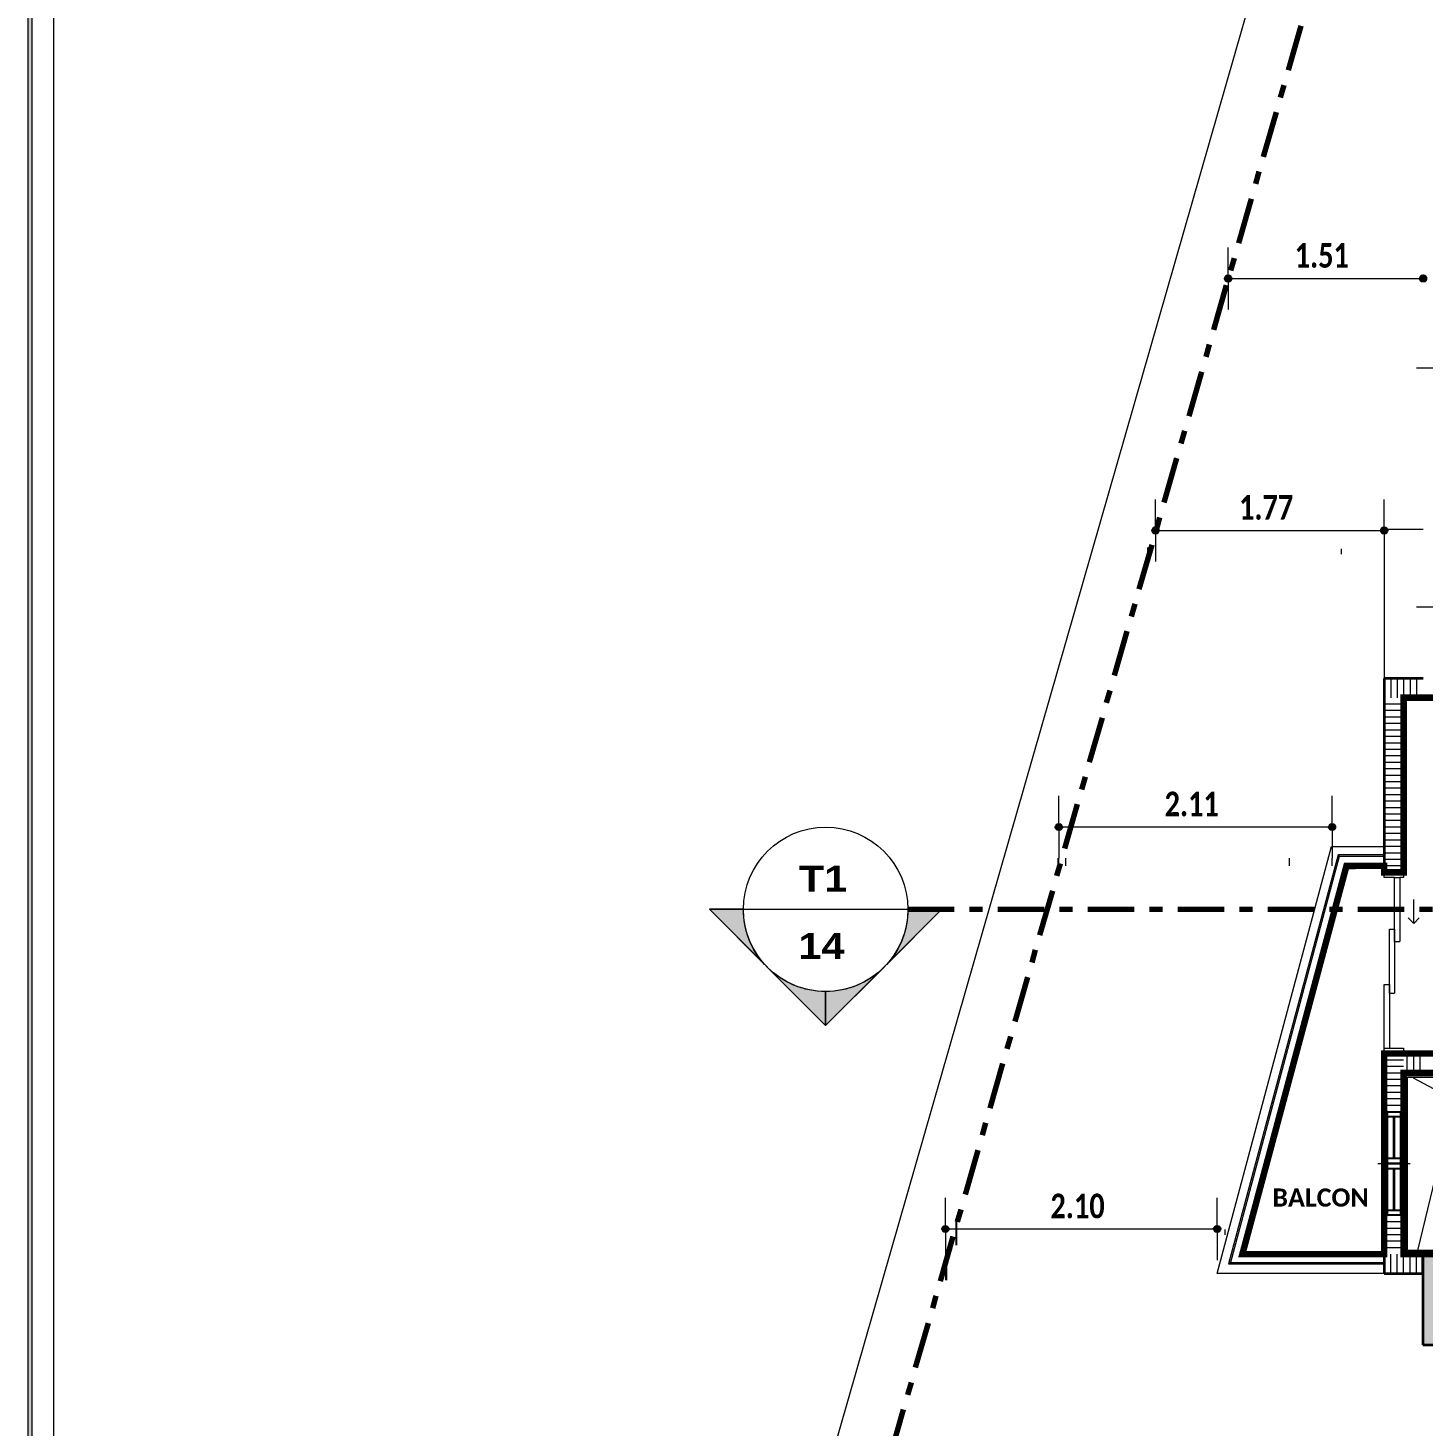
# Model space of a CAD drawing. Header units: metres. Extents: x -144 to 1000, y -717 to 29.
# Drawn here: x 818.18 to 828.96, y -558.6 to -547.79 of the extents above; entities that cross this region are included whole.
import ezdxf

# ---------------------------------------------------------------- set-up
doc = ezdxf.new("R2010")
doc.units = ezdxf.units.M
doc.linetypes.add('Dash Dot 3_16_', pattern=[0.595313, 0.357187, -0.119063, 0, -0.119063])
doc.layers.get('0').update_dxf_attribs({"color": 1})
doc.layers.add('00-MEDICION', color=30, linetype='Continuous')
for name, color, linetype, lineweight in [('A-ANNO-DIMS', 1, 'Continuous', 9), ('A-DETL', 1, 'Continuous', 9), ('A-DETL-GENF', 1, 'Continuous', 9), ('A-DOOR', 1, 'Continuous', 9), ('A-DOOR-FRAM', 1, 'Continuous', 9), ('A-FLOR', 2, 'Continuous', 9), ('A-FLOR-HRAL', 1, 'Continuous', 9), ('A-GLAZ', 1, 'Continuous', 9), ('A-WALL', 4, 'Continuous', 9), ('G-ANNO-SYMB', 1, 'Continuous', 9), ('G-ANNO-TEXT', 2, 'Continuous', 9), ('G-ANNO-TTLB', 3, 'Continuous', 18), ('G-IMPT', 1, 'Continuous', 9), ('P-SANR-FIXT', 1, 'Continuous', 9), ('S-COLS', 7, 'Continuous', 9)]:
    doc.layers.add(name, color=color, linetype=linetype, lineweight=lineweight)
doc.layers.add('A-WALL-PATT', color=7, linetype='Continuous', lineweight=35, true_color=0x9c9c9c)
doc.styles.add('Arial Black', font='', dxfattribs={"height": 0.15})
doc.styles.add('Calibri_B', font='calibrib.ttf', dxfattribs={"height": 0.165})
doc.styles.add('Calibri_B_7', font='calibrib.ttf', dxfattribs={"width": 0.8, "height": 0.18})
doc.styles.get('Arial Black').set_extended_font_data('Arial Black')

# ---------------------------------------------------------------- blocks, each defined once
blk = doc.blocks.new('tarjeta de nathalie 00')
at = {"layer": 'G-IMPT', "lineweight": 9}
h = blk.add_hatch(color=3, dxfattribs=at)
h.paths.add_polyline_path([(-145.23888, -717.38489), (-145.21019, -717.38489), (-145.21019, -716.89355), (-145.21019, -716.79934), (-145.23888, -716.79934), (-145.23888, -716.89379)])
h.paths.add_polyline_path([(-145.20996, -716.7991), (-145.20996, -717.3851), (-145.2392, -717.3851), (-145.2392, -716.7991)])
h.paths.add_polyline_path([(-145.23902, -717.3868), (-145.20826, -717.3868), (-145.20826, -716.7974), (-145.2392, -716.7974), (-146.09866, -716.7974), (-146.09866, -717.3868)])
h.paths.add_polyline_path([(-145.20795, -716.79707), (-145.20795, -717.3871), (-146.09898, -717.3871), (-146.09898, -716.79707)])
at = {"layer": 'G-ANNO-TTLB'}
for p, q in [((-146.09898, -716.79707), (-146.09898, -717.3871)), ((-146.09898, -716.79707), (-146.09898, -717.38713)), ((-146.09866, -717.3868), (-146.09866, -716.7974)), ((-146.09696, -717.3851), (-146.09696, -716.7991))]:
    blk.add_line(p, q, dxfattribs=at)
blk = doc.blocks.new('H')
at = {"layer": 'G-ANNO-SYMB', "extrusion": (0, 0, -1)}
h = blk.add_hatch(color=256, dxfattribs=at)
edge = h.paths.add_edge_path()
edge.add_arc((-828.496, -495.76), 0.636, 317.9216, 360)
edge.add_line((-827.86, -495.76), (-827.598, -495.76))
edge.add_line((-827.598, -495.76), (-828.024, -496.186))
h = blk.add_hatch(color=256, dxfattribs=at)
edge = h.paths.add_edge_path()
edge.add_line((-828.968, -496.186), (-829.394, -495.76))
edge.add_line((-829.394, -495.76), (-829.132, -495.76))
edge.add_arc((-828.496, -495.76), 0.636, 180, 222.0784)
h = blk.add_hatch(color=256, dxfattribs=at)
edge = h.paths.add_edge_path()
edge.add_line((-828.047, -496.209), (-828.496, -496.658))
edge.add_line((-828.496, -496.658), (-828.496, -496.395))
edge.add_arc((-828.496, -495.76), 0.635, 270, 315)
h = blk.add_hatch(color=256, dxfattribs=at)
edge = h.paths.add_edge_path()
edge.add_arc((-828.496, -495.76), 0.635, 225, 270)
edge.add_line((-828.496, -496.395), (-828.496, -496.658))
edge.add_line((-828.496, -496.658), (-828.945, -496.209))
at = {"layer": 'S-COLS', "true_color": 0x5c5c5c}
h = blk.add_hatch(color=251, dxfattribs=at)
h.paths.add_polyline_path([(850.911, -509.275), (851.411, -509.275), (851.411, -508.375), (850.911, -508.375), (850.911, -508.865)])
h.paths.add_polyline_path([(833.187, -509.275), (833.612, -509.275), (833.612, -508.375), (833.112, -508.375), (833.112, -509.275), (833.124, -509.275)])
h.paths.add_polyline_path([(841.312, -509.275), (841.312, -508.375), (840.812, -508.375), (840.812, -509.275)])
h.paths.add_polyline_path([(847.612, -501.575), (847.612, -501.575), (847.612, -498.425), (847.112, -498.425), (847.112, -501.575), (847.462, -501.575)])
h.paths.add_polyline_path([(833.461, -501.575), (833.612, -501.575), (833.612, -500.875), (833.112, -500.875), (833.112, -501.575), (833.46, -501.575)])
h.paths.add_polyline_path([(839.011, -501.575), (839.012, -501.575), (839.011, -501.075), (837.311, -501.075), (837.311, -498.925), (839.012, -498.925), (839.011, -498.425), (837.011, -498.426), (837.012, -501.575), (838.862, -501.575)])
h.paths.add_polyline_path([(840.812, -501.575), (841.312, -501.575), (841.312, -500.675), (840.812, -500.675), (840.812, -501.468)])
h.paths.add_polyline_path([(851.012, -501.575), (851.412, -501.575), (851.412, -500.875), (851.012, -500.875), (851.012, -501.468)])
h.paths.add_polyline_path([(841.162, -499.325), (841.312, -499.325), (841.312, -498.425), (840.812, -498.425), (840.812, -499.325), (841.012, -499.325)])
h.paths.add_polyline_path([(833.111, -499.125), (833.611, -499.125), (833.611, -498.424), (833.111, -498.425), (833.111, -498.636)])
h.paths.add_polyline_path([(851.287, -499.125), (851.412, -499.125), (851.412, -498.424), (851.012, -498.425), (851.012, -499.125), (851.262, -499.125)])
h.paths.add_polyline_path([(841.012, -490.425), (841.312, -490.425), (841.312, -489.525), (840.812, -489.525), (840.812, -490.425)])
h.paths.add_polyline_path([(851.412, -490.425), (851.412, -489.525), (850.912, -489.525), (850.912, -490.425), (851.347, -490.425)])
h.paths.add_polyline_path([(833.312, -489.825), (834.212, -489.825), (834.212, -489.325), (833.312, -489.325), (833.312, -489.715)])
at = {"layer": 'A-ANNO-DIMS', "color": 5, "true_color": 0x0000ff}
blk.add_line((824.935, -512.546), (831.916, -488.255), dxfattribs=at)
at = {"layer": 'A-DETL', "color": 7, "linetype": 'Dash Dot 3_16_', "lineweight": 70}
blk.add_line((825.351, -512.666), (832.331, -488.374), dxfattribs=at)
at = {"layer": 'A-DETL', "color": 253, "true_color": 0xb6b6b6}
for p, q in [((831.605, -490.875), (831.605, -490.835)), ((831.565, -491.035), (831.565, -490.995)), ((831.565, -491.035), (831.565, -490.995)), ((831.045, -492.825), (831.045, -492.785)), ((832.812, -492.825), (832.812, -492.785)), ((830.985, -493.005), (830.985, -492.965)), ((830.985, -493.005), (830.985, -492.965)), ((832.482, -493.015), (832.482, -492.975)), ((830.293, -495.425), (830.293, -495.365)), ((830.353, -495.425), (830.353, -495.365)), ((832.079, -495.425), (832.079, -495.365)), ((829.501, -498.155), (829.501, -498.355)), ((829.501, -498.155), (829.501, -498.355)), ((831.583, -498.274), (831.583, -498.234)), ((831.583, -498.274), (831.583, -498.234)), ((829.431, -498.425), (829.431, -498.625))]:
    blk.add_line(p, q, dxfattribs=at)
at = {"layer": 'A-DETL-GENF', "lineweight": 25}
for p, q in [((832.837, -497.324), (832.937, -497.324)), ((832.837, -497.364), (832.837, -497.324)), ((832.937, -497.324), (832.937, -497.364)), ((832.937, -497.364), (832.837, -497.364)), ((832.837, -497.684), (832.937, -497.684)), ((832.837, -497.724), (832.837, -497.684)), ((832.837, -497.724), (832.937, -497.724)), ((832.837, -497.764), (832.837, -497.724)), ((832.937, -497.724), (832.837, -497.724)), ((832.937, -497.764), (832.837, -497.764)), ((832.937, -497.684), (832.937, -497.724)), ((832.937, -497.724), (832.937, -497.764)), ((832.837, -498.084), (832.937, -498.084)), ((832.837, -498.124), (832.837, -498.084)), ((832.937, -498.084), (832.937, -498.124)), ((832.937, -498.124), (832.837, -498.124))]:
    blk.add_line(p, q, dxfattribs=at)
at = {"layer": 'A-DETL-GENF'}
for p, q in [((832.837, -497.364), (832.837, -497.684)), ((832.882, -497.364), (832.882, -497.684)), ((832.892, -497.364), (832.892, -497.684)), ((832.937, -497.364), (832.937, -497.684)), ((832.837, -497.764), (832.837, -498.084)), ((832.882, -497.764), (832.882, -498.084)), ((832.892, -497.764), (832.892, -498.084)), ((832.937, -497.764), (832.937, -498.084))]:
    blk.add_line(p, q, dxfattribs=at)
at = {"layer": 'A-DOOR'}
for q in [(833.041, -495.685), (832.998, -495.826), (833.083, -495.826)]:
    blk.add_line((833.041, -495.869), q, dxfattribs=at)
at = {"layer": 'A-DOOR-FRAM'}
for p, q in [((832.812, -495.514), (832.812, -495.474)), ((832.892, -495.514), (832.812, -495.514)), ((832.962, -495.514), (832.932, -495.514)), ((832.962, -495.474), (832.962, -495.514)), ((832.812, -496.874), (832.812, -496.834)), ((832.852, -496.834), (832.962, -496.834)), ((832.962, -496.834), (832.962, -496.874))]:
    blk.add_line(p, q, dxfattribs=at)
at = {"layer": 'A-DOOR-FRAM', "lineweight": 5}
for p, q in [((832.892, -496.009), (832.892, -495.514)), ((832.892, -495.514), (832.932, -495.514)), ((832.932, -495.514), (832.932, -496.009)), ((832.852, -496.408), (832.852, -495.914)), ((832.852, -495.914), (832.892, -495.914)), ((832.892, -495.914), (832.892, -496.408)), ((832.892, -496.009), (832.932, -496.009)), ((832.812, -496.834), (832.812, -496.34)), ((832.812, -496.34), (832.852, -496.34)), ((832.852, -496.34), (832.852, -496.834)), ((832.852, -496.408), (832.892, -496.408)), ((832.812, -496.834), (832.852, -496.834))]:
    blk.add_line(p, q, dxfattribs=at)
at = {"layer": 'A-FLOR'}
for p, q in [((833.112, -492.825), (832.812, -492.825)), ((832.812, -492.825), (832.812, -493.976))]:
    blk.add_line(p, q, dxfattribs=at)
at = {"layer": 'A-FLOR-HRAL'}
for p, q in [((832.455, -495.34), (831.608, -498.5)), ((832.464, -495.352), (831.623, -498.488)), ((832.812, -495.34), (832.455, -495.34)), ((832.455, -495.34), (832.464, -495.352)), ((832.812, -495.352), (832.464, -495.352)), ((831.608, -498.5), (831.623, -498.488)), ((831.608, -498.5), (832.812, -498.5)), ((831.623, -498.488), (832.812, -498.488))]:
    blk.add_line(p, q, dxfattribs=at)
at = {"layer": 'A-GLAZ'}
for p, q in [((833.062, -491.575), (833.312, -491.575)), ((833.312, -493.426), (833.062, -493.426)), ((832.937, -497.324), (832.837, -497.324)), ((832.837, -497.324), (832.837, -497.724)), ((832.937, -497.724), (832.937, -497.324)), ((832.762, -497.724), (833.012, -497.724)), ((832.937, -497.724), (832.837, -497.724)), ((832.837, -497.724), (832.837, -498.124)), ((832.937, -497.724), (832.837, -497.724)), ((832.937, -498.124), (832.937, -497.724)), ((832.937, -498.124), (832.837, -498.124))]:
    blk.add_line(p, q, dxfattribs=at)
at = {"layer": 'A-WALL', "lineweight": 35}
for p, q in [((833.112, -493.976), (832.812, -493.976)), ((832.812, -493.976), (832.812, -495.474)), ((832.962, -494.126), (836.112, -494.126)), ((832.962, -495.474), (832.962, -494.126)), ((832.812, -495.474), (832.962, -495.474)), ((835.307, -496.874), (832.812, -496.874)), ((832.812, -496.874), (832.812, -497.324)), ((832.962, -497.024), (835.157, -497.024)), ((832.962, -497.324), (832.962, -497.024)), ((832.812, -497.324), (832.837, -497.324)), ((832.937, -497.324), (832.962, -497.324)), ((832.812, -498.124), (832.812, -498.574)), ((832.837, -498.124), (832.812, -498.124)), ((832.962, -498.124), (832.937, -498.124)), ((832.962, -498.424), (832.962, -498.124)), ((833.111, -498.424), (832.962, -498.424)), ((833.111, -498.574), (833.111, -498.424)), ((832.812, -498.574), (833.111, -498.574))]:
    blk.add_line(p, q, dxfattribs=at)
at = {"layer": 'A-WALL'}
for p, q in [((831.521, -498.574), (832.405, -495.275)), ((832.405, -495.275), (832.812, -495.275)), ((832.52, -495.425), (831.716, -498.424)), ((832.812, -495.425), (832.52, -495.425)), ((832.812, -498.124), (832.812, -497.324)), ((832.962, -497.324), (832.962, -498.124)), ((831.716, -498.424), (832.812, -498.424)), ((832.812, -498.574), (831.521, -498.574))]:
    blk.add_line(p, q, dxfattribs=at)
at = {"layer": 'A-WALL-PATT', "color": 8, "lineweight": 5, "true_color": 0x727272}
for p, q in [((832.812, -493.976), (832.812, -494.126)), ((832.862, -493.976), (832.862, -494.126)), ((832.912, -493.976), (832.912, -494.126)), ((832.962, -493.976), (832.962, -494.126)), ((833.012, -493.976), (833.012, -494.126)), ((833.062, -493.976), (833.062, -494.126)), ((832.962, -494.175), (832.812, -494.175)), ((832.962, -494.225), (832.812, -494.225)), ((832.962, -494.275), (832.812, -494.275)), ((832.962, -494.325), (832.812, -494.325)), ((832.962, -494.375), (832.812, -494.375)), ((832.962, -494.425), (832.812, -494.425)), ((832.962, -494.475), (832.812, -494.475)), ((832.962, -494.525), (832.812, -494.525)), ((832.962, -494.575), (832.812, -494.575)), ((832.962, -494.625), (832.812, -494.625)), ((832.962, -494.675), (832.812, -494.675)), ((832.962, -494.725), (832.812, -494.725)), ((832.962, -494.775), (832.812, -494.775)), ((832.962, -494.825), (832.812, -494.825)), ((832.962, -494.875), (832.812, -494.875)), ((832.962, -494.925), (832.812, -494.925)), ((832.962, -494.975), (832.812, -494.975)), ((832.962, -495.025), (832.812, -495.025)), ((832.962, -495.075), (832.812, -495.075)), ((832.962, -495.125), (832.812, -495.125)), ((832.962, -495.175), (832.812, -495.175)), ((832.962, -495.225), (832.812, -495.225)), ((832.962, -495.275), (832.812, -495.275)), ((832.962, -495.325), (832.812, -495.325)), ((832.962, -495.375), (832.812, -495.375)), ((832.962, -495.425), (832.812, -495.425)), ((832.962, -496.875), (832.812, -496.875)), ((832.962, -496.925), (832.812, -496.925)), ((832.987, -496.874), (832.987, -497.024)), ((833.037, -496.874), (833.037, -497.024)), ((833.087, -496.874), (833.087, -497.024)), ((832.962, -496.975), (832.812, -496.975)), ((832.962, -497.025), (832.812, -497.025)), ((832.962, -497.075), (832.812, -497.075)), ((832.962, -497.125), (832.812, -497.125)), ((832.962, -497.175), (832.812, -497.175)), ((832.962, -497.225), (832.812, -497.225)), ((832.962, -497.275), (832.812, -497.275)), ((832.962, -498.125), (832.812, -498.125)), ((832.962, -498.175), (832.812, -498.175)), ((832.962, -498.225), (832.812, -498.225)), ((832.962, -498.275), (832.812, -498.275)), ((832.962, -498.325), (832.812, -498.325)), ((832.962, -498.375), (832.812, -498.375)), ((832.812, -498.574), (832.812, -498.424)), ((832.862, -498.574), (832.862, -498.424)), ((832.912, -498.574), (832.912, -498.424)), ((832.962, -498.574), (832.962, -498.424)), ((833.012, -498.574), (833.012, -498.424)), ((833.062, -498.574), (833.062, -498.424))]:
    blk.add_line(p, q, dxfattribs=at)
at = {"layer": 'G-ANNO-SYMB', "lineweight": 18, "extrusion": (0, 0, -1)}
for p, q in [((828.496, -496.658), (827.598, -495.76)), ((827.861, -495.76), (827.598, -495.76)), ((828.024, -496.186), (827.598, -495.76)), ((827.598, -495.76), (827.86, -495.76)), ((828.496, -496.658), (829.394, -495.76)), ((829.394, -495.76), (828.968, -496.186)), ((829.131, -495.76), (829.394, -495.76)), ((829.132, -495.76), (829.394, -495.76)), ((828.496, -496.658), (828.047, -496.209)), ((828.945, -496.209), (828.496, -496.658)), ((828.496, -496.395), (828.496, -496.658)), ((828.496, -496.658), (828.496, -496.395))]:
    blk.add_line(p, q, dxfattribs=at)
at = {"layer": 'G-ANNO-SYMB', "lineweight": 18}
blk.add_line((827.861, -495.76), (829.131, -495.76), dxfattribs=at)
at = {"layer": 'G-ANNO-SYMB', "linetype": 'Dash Dot 3_16_', "lineweight": 70}
blk.add_line((829.131, -495.76), (837.977, -495.76), dxfattribs=at)
at = {"layer": 'G-ANNO-SYMB', "lineweight": 18, "extrusion": (0, 0, -1)}
for radius, start, end in [(0.635, 0, 180), (0.636, 317.9216, 0), (0.635, 180, 0), (0.636, 180, 222.0784), (0.635, 270, 315), (0.635, 225, 270)]:
    blk.add_arc((-828.496, -495.76), radius, start, end, dxfattribs=at)
at = {"layer": 'P-SANR-FIXT'}
for p, q in [((833.762, -497.026), (832.962, -497.026)), ((832.992, -497.056), (833.732, -497.056)), ((832.992, -498.396), (832.992, -497.056)), ((833.036, -497.063), (833.395, -497.253)), ((833.072, -498.396), (833.344, -497.269)), ((833.732, -498.396), (832.992, -498.396))]:
    blk.add_line(p, q, dxfattribs=at)
at = {"layer": 'S-COLS', "lineweight": 35}
for p, q in [((833.611, -498.424), (833.111, -498.424)), ((833.111, -498.424), (833.111, -499.125)), ((833.111, -499.125), (833.611, -499.125))]:
    blk.add_line(p, q, dxfattribs=at)
at = {"layer": 'G-ANNO-SYMB', "style": 'Arial Black'}
for s, p in [('T1', (828.29, -495.623)), ('14', (828.286, -496.143))]:
    blk.add_text(s, height=0.2, dxfattribs=at).set_placement(p)
at = {"layer": 'G-ANNO-TEXT', "style": 'Calibri_B'}
blk.add_text('BALCON', height=0.14, dxfattribs=at).set_placement((831.947, -498.057))
blk = doc.blocks.new('OOOO')
at = {"layer": 'A-ANNO-DIMS', "lineweight": 25, "true_color": 0x0000ff}
h = blk.add_hatch(color=5, dxfattribs=at)
edge = h.paths.add_edge_path()
edge.add_arc((594.78, -493.185), 0.025, 0, 360)
h = blk.add_hatch(color=5, dxfattribs=at)
edge = h.paths.add_edge_path()
edge.add_arc((596.286, -493.185), 0.025, 0, 360)
h = blk.add_hatch(color=5, dxfattribs=at)
edge = h.paths.add_edge_path()
edge.add_arc((594.219, -495.133), 0.025, 0, 360)
h = blk.add_hatch(color=5, dxfattribs=at)
edge = h.paths.add_edge_path()
edge.add_arc((595.986, -495.133), 0.025, 0, 360)
h = blk.add_hatch(color=5, dxfattribs=at)
edge = h.paths.add_edge_path()
edge.add_arc((593.472, -497.424), 0.025, 0, 360)
h = blk.add_hatch(color=5, dxfattribs=at)
edge = h.paths.add_edge_path()
edge.add_arc((595.583, -497.424), 0.025, 0, 360)
h = blk.add_hatch(color=5, dxfattribs=at)
edge = h.paths.add_edge_path()
edge.add_arc((592.595, -500.53), 0.025, 0, 360)
h = blk.add_hatch(color=5, dxfattribs=at)
edge = h.paths.add_edge_path()
edge.add_arc((594.695, -500.53), 0.025, 0, 360)
at = {"layer": 'A-ANNO-DIMS', "color": 5, "true_color": 0x0000ff}
for p, q in [((594.78, -493.185), (594.78, -492.945)), ((594.78, -493.185), (596.286, -493.185)), ((594.78, -493.185), (594.78, -493.425)), ((594.219, -495.133), (594.219, -494.893)), ((595.986, -495.133), (595.986, -494.893)), ((594.219, -495.133), (595.986, -495.133)), ((594.219, -495.133), (594.219, -495.373)), ((595.986, -495.133), (595.986, -495.373)), ((593.472, -497.424), (593.472, -497.184)), ((595.583, -497.424), (595.583, -497.184)), ((595.583, -497.424), (593.472, -497.424)), ((593.472, -497.424), (593.472, -497.664)), ((595.583, -497.424), (595.583, -497.664)), ((592.595, -500.53), (592.595, -500.29)), ((594.695, -500.53), (594.695, -500.29)), ((592.595, -500.53), (594.695, -500.53)), ((592.595, -500.53), (592.595, -500.77)), ((594.695, -500.53), (594.695, -500.77))]:
    blk.add_line(p, q, dxfattribs=at)
at = {"layer": 'A-ANNO-DIMS', "color": 5, "lineweight": 25, "true_color": 0x0000ff}
for centre in [(594.78, -493.185), (596.286, -493.185), (594.219, -495.133), (595.986, -495.133), (593.472, -497.424), (595.583, -497.424), (592.595, -500.53), (594.695, -500.53)]:
    blk.add_circle(centre, 0.025, dxfattribs=at)
at = {"layer": 'A-DETL', "color": 253, "true_color": 0xb6b6b6}
for p, q in [((594.78, -493.175), (594.78, -493.135)), ((594.219, -495.125), (594.219, -495.085)), ((595.986, -495.125), (595.986, -495.085)), ((593.472, -497.725), (593.472, -497.665)), ((595.583, -497.725), (595.583, -497.665)), ((592.68, -500.455), (592.68, -500.655)), ((592.595, -500.725), (592.595, -500.925))]:
    blk.add_line(p, q, dxfattribs=at)
at = {"layer": 'A-ANNO-DIMS', "color": 5, "true_color": 0x0000ff, "char_height": 0.19, "width": 0.57208, "attachment_point": 1, "line_spacing_factor": 1.158048, "style": 'Calibri_B_7'}
for s, insert in [('1.51', (595.294, -492.912)), ('1.77', (594.864, -494.859)), ('2.11', (594.289, -497.151)), ('2.10', (593.407, -500.257))]:
    blk.add_mtext(s, dxfattribs=dict(at, insert=insert))

msp = doc.modelspace()

# ---------------------------------------------------------------- block references
at = {"xscale": 99.43160266323505, "yscale": 99.43160266323505, "zscale": 99.43160266323505}
msp.add_blockref('tarjeta de nathalie 00', (15345.034, 70741.827), dxfattribs=at)

# ---------------------------------------------------------------- next in the draw order: linework, layer by layer
at = {"layer": '00-MEDICION', "const_width": 0.05}
for points in [[(831.153, -555.718), (828.658, -555.718), (828.658, -557.268), (827.562, -557.268), (828.366, -554.269), (828.658, -554.268), (828.658, -554.318), (828.808, -554.318), (828.808, -552.969), (831.958, -552.969)], [(831.157, -557.268), (828.808, -557.268), (828.808, -555.869), (831.003, -555.868)]]:
    msp.add_lwpolyline(points, dxfattribs=at)

# ---------------------------------------------------------------- next in the draw order: block references
at = {"color": 3}
for name, p in [('H', (-4.154, -58.844)), ('OOOO', (232.672, -56.544))]:
    msp.add_blockref(name, p, dxfattribs=at)

doc.saveas('drawing.dxf')
